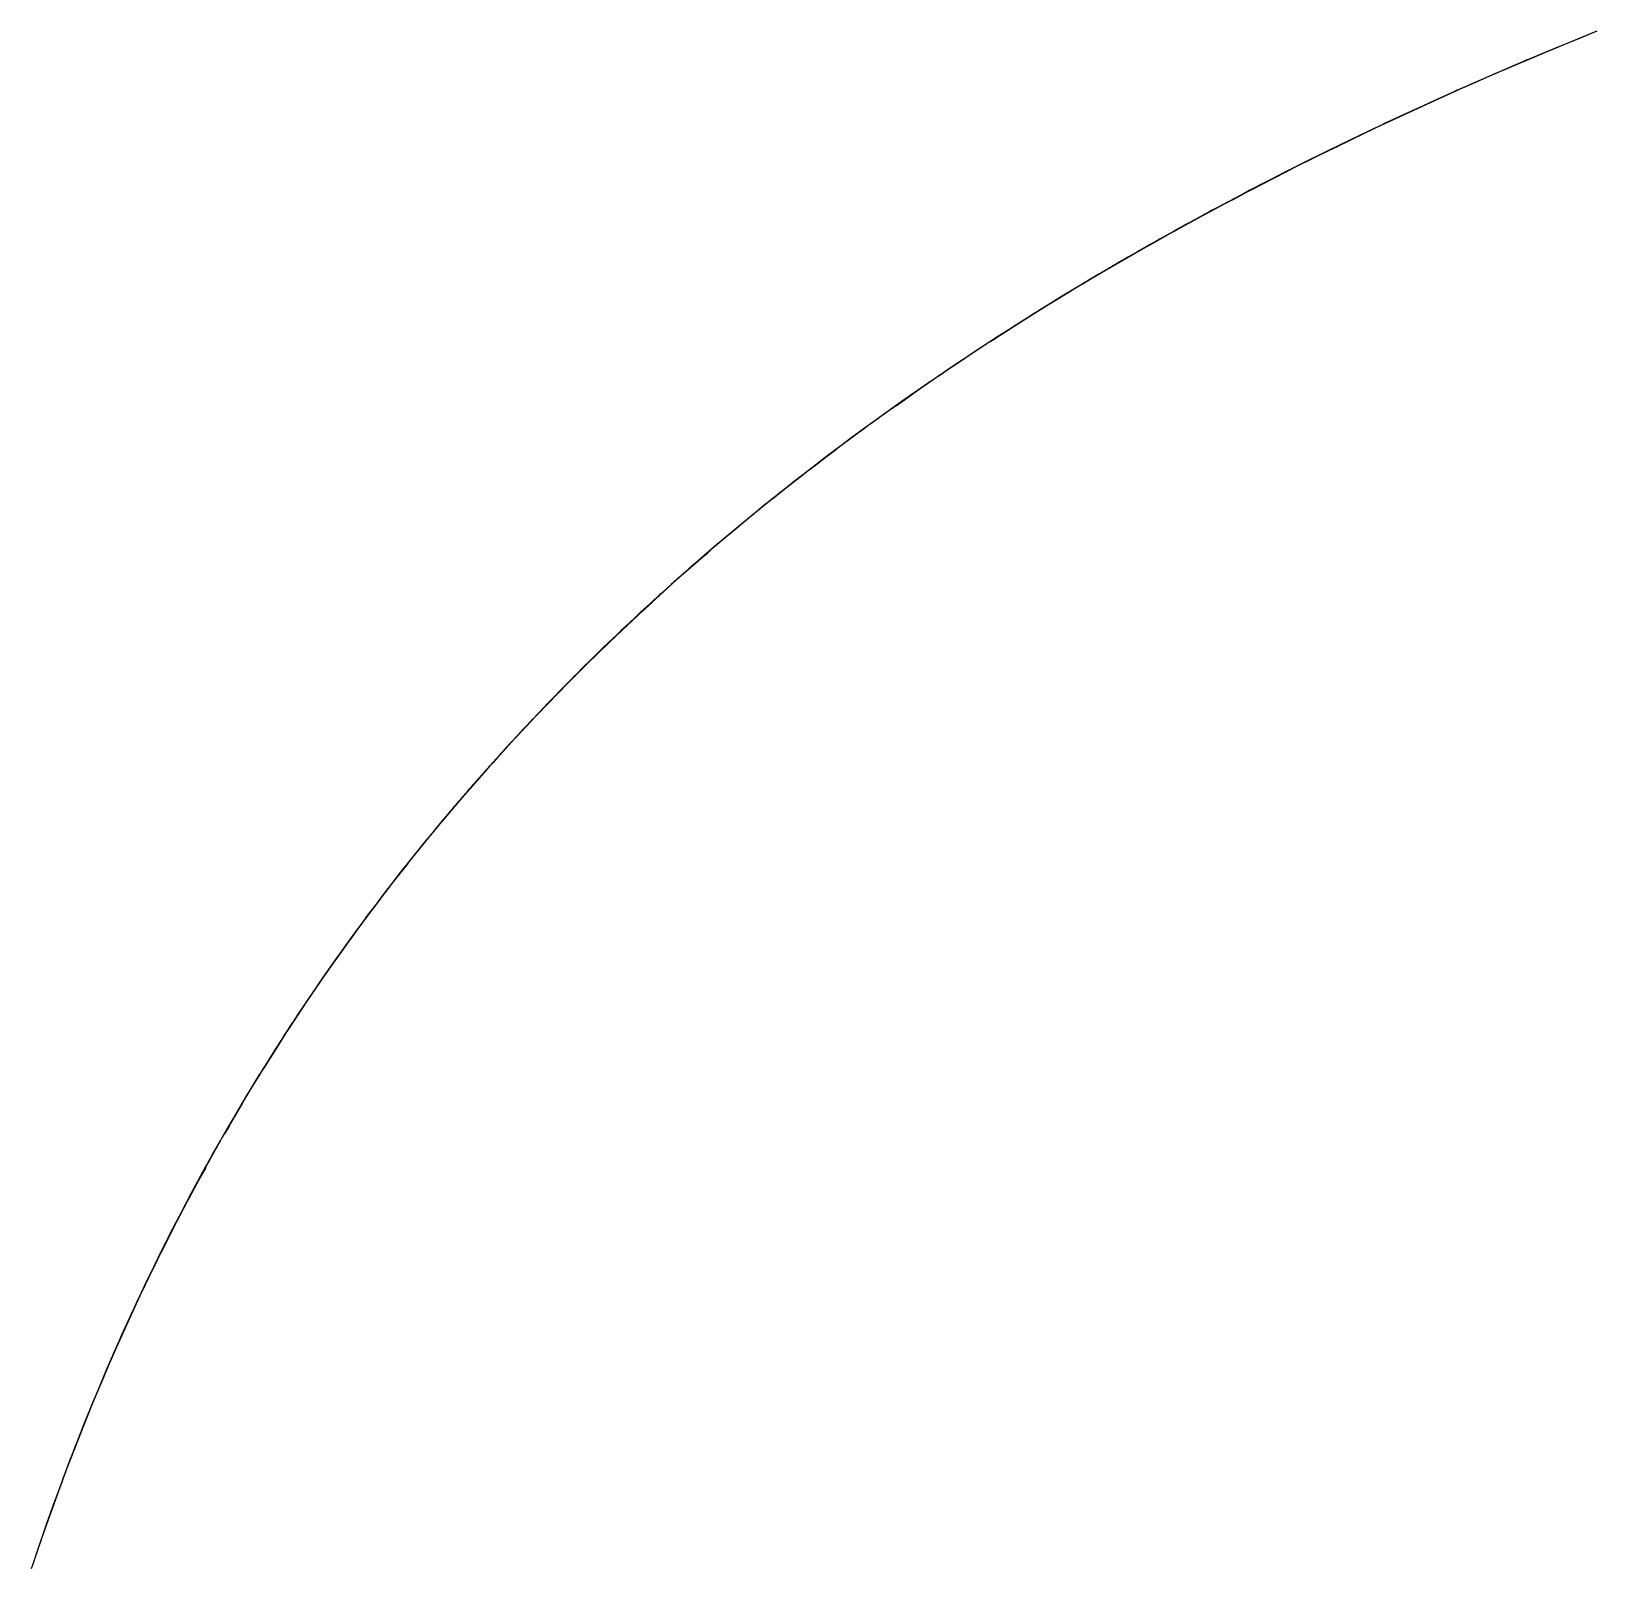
# Model space of a CAD drawing. Extents: x 0 to 11, y 0 to 8.5.
# Drawn here: x 4.1806 to 4.249, y 5.0478 to 5.115 of the extents above; entities that cross this region are included whole.
import ezdxf

# ---------------------------------------------------------------- set-up
doc = ezdxf.new("R2010")
doc.units = 0
doc.header["$LTSCALE"] = 0.5
doc.header["$MEASUREMENT"] = 0
doc.layers.add('VISIBLE', color=7, linetype='CONTINUOUS')

msp = doc.modelspace()

# ---------------------------------------------------------------- linework, layer by layer
at = {"layer": 'VISIBLE'}
for p, q in [((4.24904047, 5.11501377), (4.24668348, 5.11404071)), ((4.2481729, 5.11465667), (4.24691411, 5.11414011)), ((4.24904047, 5.11501377), (4.24904047, 5.11501377)), ((4.24600364, 5.1137604), (4.24425147, 5.11300151)), ((4.24592906, 5.11372984), (4.24500446, 5.11332764)), ((4.24673217, 5.11406135), (4.24531326, 5.11345968)), ((4.24600364, 5.1137604), (4.24592906, 5.11372984)), ((4.24507223, 5.11336062), (4.24389396, 5.11284918)), ((4.24519518, 5.11341267), (4.24425147, 5.11300151)), ((4.24518582, 5.11340619), (4.24507223, 5.11336062)), ((4.24531327, 5.11345969), (4.24519518, 5.11341267)), ((4.24322256, 5.11255254), (4.23957423, 5.11088591)), ((4.2428427, 5.11238727), (4.24029234, 5.11122226)), ((4.24306368, 5.11248546), (4.24260507, 5.11227888)), ((4.24294771, 5.11243349), (4.24291253, 5.11241737)), ((4.24322256, 5.11255254), (4.24292572, 5.11242342)), ((4.24296599, 5.11244146), (4.24294771, 5.11243349)), ((4.24333202, 5.11260232), (4.24306368, 5.11248546)), ((4.24346452, 5.1126625), (4.24325731, 5.11256838)), ((4.24260507, 5.11227888), (4.23982513, 5.11100494)), ((4.24029411, 5.11121703), (4.23960987, 5.11090252)), ((4.23982513, 5.11100494), (4.23965994, 5.11092787)), ((4.2408243, 5.11146526), (4.24029277, 5.11122097)), ((4.24029277, 5.11122097), (4.24029328, 5.11121947)), ((4.23965994, 5.11092787), (4.23847905, 5.11036317)), ((4.23932208, 5.11076619), (4.23921838, 5.11071571)), ((4.23957423, 5.11088591), (4.2392884, 5.1107502)), ((4.23971735, 5.11095466), (4.23929877, 5.11075484)), ((4.23933546, 5.11077271), (4.23932208, 5.11076619)), ((4.23960987, 5.11090252), (4.23953698, 5.11086907)), ((4.23725566, 5.1097684), (4.23625777, 5.10927577)), ((4.23720058, 5.10974058), (4.23630255, 5.10929813)), ((4.23691549, 5.10960254), (4.23662574, 5.10945736)), ((4.23720058, 5.10974058), (4.23691549, 5.10960254)), ((4.23625777, 5.10927577), (4.23521165, 5.10874071)), ((4.23577055, 5.10903134), (4.23541133, 5.10884848)), ((4.23560706, 5.10894221), (4.23541707, 5.10884415)), ((4.23580334, 5.10904334), (4.23549889, 5.108892)), ((4.2364366, 5.10936444), (4.23577055, 5.10903134)), ((4.23637133, 5.10933281), (4.23587919, 5.10908465)), ((4.23603872, 5.10916545), (4.23587919, 5.10908465)), ((4.23646861, 5.10937994), (4.23637133, 5.10933281)), ((4.23654807, 5.10941845), (4.2365059, 5.10939801)), ((4.2365059, 5.10939801), (4.23652749, 5.10940896)), ((4.23662574, 5.10945736), (4.23654807, 5.10941844)), ((4.23541707, 5.10884415), (4.23293459, 5.10756286)), ((4.23434037, 5.10829751), (4.23352076, 5.10786772)), ((4.23522135, 5.10874696), (4.23358241, 5.10789043)), ((4.23523419, 5.10875941), (4.23391031, 5.1080639)), ((4.23500766, 5.10864084), (4.23434037, 5.10829751)), ((4.23482092, 5.1085481), (4.23444909, 5.10835112)), ((4.2347232, 5.10849633), (4.23469667, 5.10848307)), ((4.23515353, 5.10871151), (4.2347232, 5.10849633)), ((4.23479213, 5.10853285), (4.23474622, 5.10850944)), ((4.23476264, 5.10851818), (4.23474622, 5.10850944)), ((4.23515669, 5.1087187), (4.23479213, 5.10853285)), ((4.23543583, 5.10885347), (4.23482092, 5.1085481)), ((4.23504746, 5.10866131), (4.23500766, 5.10864084)), ((4.2354989, 5.10889201), (4.23522135, 5.10874696)), ((4.23546514, 5.10887587), (4.23523419, 5.10875941)), ((4.23549889, 5.108892), (4.23541133, 5.10884848)), ((4.23289374, 5.10754116), (4.22991638, 5.10591271)), ((4.23363572, 5.1079183), (4.23309703, 5.10763153)), ((4.23352076, 5.10786772), (4.2334187, 5.10781273)), ((4.23181016, 5.1069485), (4.23116083, 5.10660411)), ((4.23223262, 5.10718747), (4.23213029, 5.10713219)), ((4.23266951, 5.10741852), (4.23223262, 5.10718747)), ((4.23043383, 5.10619573), (4.22842385, 5.10506261)), ((4.2304969, 5.10623657), (4.22960271, 5.10572719)), ((4.23091776, 5.10646463), (4.22977164, 5.10583121)), ((4.2306657, 5.10633131), (4.22991638, 5.10591271)), ((4.23103668, 5.10653584), (4.23056219, 5.10626812)), ((4.23116083, 5.10660411), (4.23103668, 5.10653584)), ((4.23110611, 5.10657502), (4.23103668, 5.10653584)), ((4.23111006, 5.10657718), (4.23110611, 5.10657502)), ((4.23116083, 5.10660411), (4.23111006, 5.10657718)), ((4.22976002, 5.10582536), (4.2269118, 5.10417524)), ((4.22965582, 5.10576719), (4.22904066, 5.10540917)), ((4.22998413, 5.10594287), (4.22918488, 5.1054931)), ((4.22977164, 5.10583121), (4.22962176, 5.10574738)), ((4.229654, 5.10576614), (4.22962805, 5.10575164)), ((4.22977165, 5.10583121), (4.22965582, 5.10576719)), ((4.22976002, 5.10582536), (4.22966291, 5.10577111)), ((4.2299607, 5.10593695), (4.22977165, 5.10583121)), ((4.22798931, 5.10480848), (4.2273425, 5.10442476)), ((4.22798931, 5.10480848), (4.22758531, 5.10457275)), ((4.22820423, 5.10493597), (4.22798931, 5.10480848)), ((4.22842385, 5.10506261), (4.22811277, 5.10488171)), ((4.22827232, 5.10497449), (4.22820423, 5.10493597)), ((4.22829888, 5.10498952), (4.22827232, 5.10497449)), ((4.22840288, 5.10505041), (4.22829888, 5.10498952)), ((4.22908215, 5.10543264), (4.22904066, 5.10540917)), ((4.22689063, 5.10416104), (4.22635598, 5.10383924)), ((4.22693387, 5.10418802), (4.22655223, 5.10395976)), ((4.22724382, 5.1043735), (4.22659772, 5.10398769)), ((4.22692987, 5.10418563), (4.22667789, 5.10403692)), ((4.22727931, 5.10439186), (4.22689063, 5.10416104)), ((4.22750544, 5.10452615), (4.22724382, 5.1043735)), ((4.22750583, 5.10452638), (4.22727931, 5.10439186)), ((4.22743748, 5.10448787), (4.22742933, 5.10448287)), ((4.22758531, 5.10457275), (4.22750544, 5.10452615)), ((4.22775957, 5.10467219), (4.22750583, 5.10452638)), ((4.22778241, 5.10468937), (4.22754438, 5.10454853)), ((4.22610686, 5.10369085), (4.22475994, 5.1028658)), ((4.22635598, 5.10383924), (4.22597302, 5.10360874)), ((4.2266409, 5.10401347), (4.22610686, 5.10369085)), ((4.22644825, 5.10389568), (4.22635296, 5.10383742)), ((4.22678732, 5.1041015), (4.22642818, 5.10388117)), ((4.22653928, 5.10394933), (4.2265219, 5.1039391)), ((4.22667789, 5.10403692), (4.22655223, 5.10395976)), ((4.22489761, 5.10294671), (4.22380906, 5.10226561)), ((4.22511878, 5.10308561), (4.22393096, 5.10233968)), ((4.22485495, 5.10292577), (4.22455186, 5.10273446)), ((4.22387339, 5.10231164), (4.22298775, 5.10174626)), ((4.22393096, 5.10233968), (4.22342448, 5.10202162)), ((4.22380906, 5.10226561), (4.22357525, 5.10211363)), ((4.22444969, 5.10267174), (4.22393096, 5.10233968)), ((4.22430457, 5.10257945), (4.2241134, 5.10246186)), ((4.22432778, 5.1025937), (4.22430457, 5.10257945)), ((4.22455186, 5.10273446), (4.22444969, 5.10267174)), ((4.22244254, 5.10139193), (4.22221573, 5.10124428)), ((4.22299821, 5.10174349), (4.22244254, 5.10139193)), ((4.2226682, 5.10153884), (4.22244254, 5.10139193)), ((4.22293524, 5.10171177), (4.22259671, 5.10148947)), ((4.2226682, 5.10153884), (4.22338811, 5.10199879)), ((4.22342448, 5.10202162), (4.22293524, 5.10171177)), ((4.22298775, 5.10174626), (4.22293524, 5.10171177)), ((4.22346964, 5.10205023), (4.22299821, 5.10174349)), ((4.22342448, 5.10202162), (4.22309501, 5.10181473)), ((4.22346964, 5.10205023), (4.22342448, 5.10202162)), ((4.22145311, 5.10074084), (4.22039107, 5.10002616)), ((4.22221573, 5.10124428), (4.22116645, 5.10054961)), ((4.22158957, 5.10082973), (4.22145311, 5.10074084)), ((4.22116645, 5.10054961), (4.22016893, 5.09986879)), ((4.22132373, 5.10065374), (4.22132373, 5.10065374)), ((4.22134329, 5.10066668), (4.22134329, 5.10066668)), ((4.21974688, 5.09958424), (4.21822136, 5.09851442)), ((4.21956787, 5.09945747), (4.21840984, 5.09863162)), ((4.21941551, 5.09935514), (4.2187746, 5.098909)), ((4.21941551, 5.09935514), (4.21908985, 5.09913115)), ((4.21937736, 5.0993289), (4.21921479, 5.0992192)), ((4.22022352, 5.0999109), (4.21941551, 5.09935514)), ((4.21989899, 5.0996917), (4.21941551, 5.09935514)), ((4.21959979, 5.09948108), (4.21950895, 5.0994192)), ((4.22016893, 5.09986879), (4.21959979, 5.09948108)), ((4.21986299, 5.09966793), (4.21978733, 5.09961398)), ((4.22022352, 5.0999109), (4.21979797, 5.09962157)), ((4.21989899, 5.0996917), (4.21986299, 5.09966793)), ((4.21874004, 5.0988806), (4.21697329, 5.09761782)), ((4.21872078, 5.09887107), (4.21794694, 5.09831845)), ((4.21840313, 5.09864189), (4.21815824, 5.09846619)), ((4.21877117, 5.09890658), (4.21872078, 5.09887107)), ((4.21921479, 5.0992192), (4.21908985, 5.09913115)), ((4.21936762, 5.09932233), (4.21933971, 5.09930238)), ((4.21794694, 5.09831845), (4.21772904, 5.09815799)), ((4.21801705, 5.09837197), (4.21790121, 5.09828674)), ((4.21806666, 5.09840654), (4.21801705, 5.09837197)), ((4.21811502, 5.09844181), (4.21806666, 5.09840654)), ((4.21697329, 5.09761782), (4.21670993, 5.09742341)), ((4.21703646, 5.09766297), (4.21684381, 5.09752224)), ((4.2158197, 5.09675089), (4.21481439, 5.09599039)), ((4.21578185, 5.09672952), (4.21503797, 5.09616536)), ((4.21578185, 5.09672952), (4.21525073, 5.09633186)), ((4.21598868, 5.09688637), (4.21598867, 5.09688637)), ((4.21503797, 5.09616536), (4.21287817, 5.09447514)), ((4.21540599, 5.0964481), (4.21322466, 5.09474988)), ((4.21506098, 5.09616563), (4.214554, 5.09578827)), ((4.21510282, 5.09621611), (4.21503797, 5.09616536)), ((4.21510282, 5.09621611), (4.21529597, 5.09636573)), ((4.21525073, 5.09633186), (4.21510282, 5.09621611)), ((4.21529511, 5.09636509), (4.21515694, 5.09625846)), ((4.214554, 5.09578827), (4.21282971, 5.09443525)), ((4.21387707, 5.09526849), (4.21328429, 5.09479048)), ((4.21393862, 5.09531226), (4.21365804, 5.09509499)), ((4.21297617, 5.09455381), (4.21262973, 5.0942668)), ((4.21340081, 5.09489057), (4.21300301, 5.09457285)), ((4.21301017, 5.09457731), (4.21340081, 5.09489057)), ((4.21310392, 5.09465136), (4.21301017, 5.09457731)), ((4.21294685, 5.09452953), (4.21158058, 5.09340512)), ((4.21289801, 5.09448906), (4.21270287, 5.09433343)), ((4.21279826, 5.09441018), (4.21277639, 5.09439303)), ((4.21282971, 5.09443525), (4.21280768, 5.09441702)), ((4.21287076, 5.09446921), (4.21282971, 5.09443525)), ((4.21151669, 5.09334314), (4.21036181, 5.09238041)), ((4.21158058, 5.09340512), (4.21079119, 5.09275292)), ((4.21057919, 5.09257331), (4.2103254, 5.09235393)), ((4.21098692, 5.09291655), (4.21053529, 5.09253536)), ((4.21063528, 5.09261972), (4.21057919, 5.09257331)), ((4.21079119, 5.09275292), (4.21063528, 5.09261972)), ((4.21096947, 5.09290219), (4.21075715, 5.09272322)), ((4.2108422, 5.09279582), (4.21081751, 5.09277465)), ((4.21098692, 5.09291655), (4.21096947, 5.09290219)), ((4.21023723, 5.09227772), (4.20857869, 5.09082554)), ((4.21019016, 5.09222703), (4.20920095, 5.09137294)), ((4.21023256, 5.0922768), (4.2094738, 5.09160897)), ((4.20982452, 5.09192417), (4.20963727, 5.09176223)), ((4.21035668, 5.09238114), (4.20989438, 5.09198409)), ((4.21035668, 5.09238114), (4.21003405, 5.09210208)), ((4.21014634, 5.09219005), (4.21019016, 5.09222703)), ((4.2103131, 5.09234371), (4.21023256, 5.0922768)), ((4.2103254, 5.09235393), (4.2103131, 5.09234371)), ((4.21038749, 5.0924076), (4.21035668, 5.09238114)), ((4.20907105, 5.09126317), (4.20803291, 5.09033544)), ((4.20919149, 5.09136926), (4.20881587, 5.0910384)), ((4.20920095, 5.09137294), (4.20893425, 5.09114267)), ((4.20881587, 5.0910384), (4.20717144, 5.08953469)), ((4.20841009, 5.09067251), (4.20731958, 5.08967518)), ((4.20857869, 5.09082554), (4.20770031, 5.09002586)), ((4.20825811, 5.09053369), (4.20770031, 5.09002586)), ((4.20756365, 5.08989631), (4.20639009, 5.08881116)), ((4.20738742, 5.0897437), (4.20722729, 5.08959691)), ((4.20775387, 5.0900578), (4.20729239, 5.0896346)), ((4.20729239, 5.0896346), (4.20756365, 5.08989631)), ((4.2077155, 5.09002525), (4.2074621, 5.08979833)), ((4.20788932, 5.09020402), (4.20778141, 5.09010489)), ((4.20808842, 5.09038505), (4.20788932, 5.09020402)), ((4.20804912, 5.0903503), (4.20791782, 5.09022993)), ((4.20808018, 5.09037755), (4.20804912, 5.0903503)), ((4.20810311, 5.09039768), (4.20812009, 5.09041335)), ((4.20712759, 5.0894931), (4.20566594, 5.0881069)), ((4.20667824, 5.08908369), (4.20639009, 5.08881116)), ((4.20691161, 5.08930097), (4.20649671, 5.088912)), ((4.20717144, 5.08953469), (4.20667824, 5.08908369)), ((4.20697252, 5.08935994), (4.20691161, 5.08930097)), ((4.20717302, 5.08954488), (4.206938, 5.08932652)), ((4.20701262, 5.08939584), (4.20697252, 5.08935994)), ((4.20722729, 5.08959691), (4.20697593, 5.08935591)), ((4.20731958, 5.08967518), (4.20708591, 5.08946148)), ((4.20731958, 5.08967518), (4.20717144, 5.08953469)), ((4.20626946, 5.08869745), (4.20431117, 5.08678126)), ((4.20631231, 5.08873704), (4.20474276, 5.08720518)), ((4.20663288, 5.08904079), (4.20500927, 5.08746771)), ((4.20647223, 5.08888884), (4.20505829, 5.08752258)), ((4.20633048, 5.08875477), (4.20625748, 5.08868573)), ((4.20637659, 5.08879643), (4.20626946, 5.08869745)), ((4.20633048, 5.08875477), (4.20631231, 5.08873704)), ((4.20639009, 5.08881116), (4.20633048, 5.08875477)), ((4.20648397, 5.08889564), (4.20637659, 5.08879643)), ((4.2052257, 5.08769026), (4.20521318, 5.08767806)), ((4.20566594, 5.0881069), (4.20550781, 5.08795694)), ((4.20463186, 5.08709702), (4.2044136, 5.08688528)), ((4.20505829, 5.08752258), (4.20453071, 5.08699608)), ((4.20479881, 5.08726158), (4.20468473, 5.08714679)), ((4.20405291, 5.08651936), (4.20226102, 5.08466325)), ((4.2043703, 5.08684285), (4.20425329, 5.08672263)), ((4.20431181, 5.08678188), (4.20425329, 5.08672263)), ((4.20438387, 5.08685644), (4.2043703, 5.08684285)), ((4.20445603, 5.08692869), (4.20438387, 5.08685644)), ((4.2044136, 5.08688528), (4.20438387, 5.08685644)), ((4.20453071, 5.08699608), (4.20443711, 5.08690267)), ((4.2032882, 5.0857414), (4.20182583, 5.08418847)), ((4.2038138, 5.08627035), (4.20284556, 5.08527135)), ((4.20339519, 5.08584907), (4.20299621, 5.08542753)), ((4.2034015, 5.08585574), (4.20324814, 5.08569886)), ((4.20376849, 5.08622475), (4.2032882, 5.0857414)), ((4.2034015, 5.08585574), (4.20339519, 5.08584907)), ((4.2038138, 5.08627035), (4.20376849, 5.08622475)), ((4.20284556, 5.08527135), (4.20244372, 5.08485674)), ((4.20299621, 5.08542753), (4.2026826, 5.08509995)), ((4.20226346, 5.08466554), (4.20104377, 5.08333595)), ((4.20226006, 5.08465858), (4.20212182, 5.08451418)), ((4.20226102, 5.08466325), (4.20218499, 5.0845802)), ((4.20239257, 5.08480249), (4.20226006, 5.08465858)), ((4.20244372, 5.08485674), (4.20226346, 5.08466554)), ((4.20150076, 5.08383694), (4.20051785, 5.08275453)), ((4.20161342, 5.0839508), (4.20077407, 5.08303643)), ((4.20104377, 5.08333595), (4.20150076, 5.08383694)), ((4.20161133, 5.08396186), (4.20161133, 5.08396186)), ((4.20077407, 5.08303643), (4.20060263, 5.08284965)), ((4.20087647, 5.08315166), (4.20064508, 5.08289802)), ((4.20087647, 5.08315166), (4.20077407, 5.08303643)), ((4.20119132, 5.0834968), (4.20087647, 5.08315166)), ((4.20114055, 5.08344837), (4.20094894, 5.0832311)), ((4.20123131, 5.083548), (4.20114055, 5.08344837)), ((4.20124308, 5.08355318), (4.20123334, 5.0835426)), ((4.20051785, 5.08275453), (4.19976699, 5.08188628)), ((4.20029696, 5.08249886), (4.1997674, 5.08190113)), ((4.20019041, 5.08238541), (4.20004468, 5.08221915)), ((4.20041785, 5.08263915), (4.20005271, 5.08222317)), ((4.20064508, 5.08289802), (4.20029696, 5.08249886)), ((4.19968307, 5.08180386), (4.19822839, 5.08008547)), ((4.19999303, 5.08214765), (4.19939805, 5.08146717)), ((4.1997674, 5.08190113), (4.19968307, 5.08180386)), ((4.19888706, 5.08087242), (4.19790762, 5.07969103)), ((4.19891666, 5.08090745), (4.1980989, 5.07992807)), ((4.19891666, 5.08090745), (4.19888706, 5.08087242)), ((4.19920553, 5.08124933), (4.19906403, 5.08108187)), ((4.19912353, 5.08115169), (4.19906403, 5.08108187)), ((4.19912353, 5.08115169), (4.19909361, 5.08111688)), ((4.1977379, 5.07948606), (4.19698001, 5.07854138)), ((4.19790762, 5.07969103), (4.19698095, 5.07854264)), ((4.1980989, 5.07992808), (4.19791163, 5.079696)), ((4.19791163, 5.079696), (4.19791163, 5.079696)), ((4.19822839, 5.08008547), (4.19815605, 5.07999652)), ((4.19726001, 5.07888847), (4.19631324, 5.07768701)), ((4.19734535, 5.07899676), (4.19726001, 5.07888847)), ((4.19666172, 5.07811742), (4.19642009, 5.07782452)), ((4.19665976, 5.07811864), (4.1965449, 5.0779758)), ((4.19707592, 5.07864044), (4.19665973, 5.078115)), ((4.19698095, 5.07854264), (4.19666172, 5.07811742)), ((4.19620741, 5.07755588), (4.19553494, 5.07665062)), ((4.19632627, 5.07770395), (4.19606806, 5.07736829)), ((4.1961703, 5.07750569), (4.19616732, 5.07750191)), ((4.19633078, 5.07771498), (4.19620741, 5.07755588)), ((4.19632627, 5.07770395), (4.19620902, 5.07755816)), ((4.19634207, 5.0777236), (4.19632627, 5.07770395)), ((4.19606128, 5.07735946), (4.19568716, 5.07687246)), ((4.19591425, 5.07717384), (4.19568716, 5.07687246)), ((4.19598922, 5.07726849), (4.19590644, 5.07715791)), ((4.19598922, 5.07726849), (4.19591425, 5.07717384)), ((4.19606498, 5.07736415), (4.19606128, 5.07735946)), ((4.19522844, 5.07626367), (4.19503733, 5.07599687)), ((4.1954382, 5.07654206), (4.19513931, 5.07613925)), ((4.1954382, 5.07654206), (4.19522844, 5.07626367)), ((4.19503733, 5.07599687), (4.19453658, 5.07532077)), ((4.19473164, 5.07556945), (4.1945401, 5.07530261)), ((4.19453658, 5.07532077), (4.19332395, 5.0736091)), ((4.19393326, 5.07447298), (4.19333633, 5.07362645)), ((4.19407195, 5.07466493), (4.19393326, 5.07447298)), ((4.19403932, 5.07462338), (4.19393326, 5.07447298)), ((4.19346203, 5.07380247), (4.1928345, 5.07288655)), ((4.19327298, 5.07353664), (4.19292221, 5.07301183)), ((4.1932806, 5.07354796), (4.19295042, 5.07305749)), ((4.19354514, 5.07392378), (4.1932806, 5.07354796)), ((4.19328478, 5.0735539), (4.1932806, 5.07354796)), ((4.19333633, 5.07362645), (4.19329627, 5.07357033)), ((4.19354514, 5.07392378), (4.19346203, 5.07380247)), ((4.19296982, 5.07308588), (4.19221649, 5.07197156)), ((4.19295806, 5.07306689), (4.19234924, 5.07216447)), ((4.19295042, 5.07305749), (4.19234924, 5.07216447)), ((4.19301238, 5.07314618), (4.19238572, 5.07221252)), ((4.19293876, 5.07304315), (4.19275851, 5.07277242)), ((4.19295042, 5.07305749), (4.19293876, 5.07304315)), ((4.1929516, 5.07305894), (4.19295042, 5.07305749)), ((4.19295206, 5.07305951), (4.19296982, 5.07308588)), ((4.19222169, 5.07197639), (4.19177837, 5.07130395)), ((4.19243102, 5.07227695), (4.1918578, 5.07141962)), ((4.19221649, 5.07197156), (4.19205887, 5.07173353)), ((4.19254349, 5.07244515), (4.19243102, 5.07227695)), ((4.19177837, 5.07130395), (4.19147732, 5.07082473)), ((4.19187904, 5.07145763), (4.19158694, 5.07099923)), ((4.19178969, 5.07131742), (4.19166198, 5.07112633)), ((4.19185901, 5.07142144), (4.19167382, 5.07114445)), ((4.19180518, 5.07134059), (4.19173794, 5.07123959)), ((4.19194758, 5.07155975), (4.19185426, 5.07141402)), ((4.19194758, 5.07155975), (4.19187904, 5.07145763)), ((4.19205887, 5.07173353), (4.19194758, 5.07155975)), ((4.19147732, 5.07082473), (4.19095238, 5.07000363)), ((4.19132547, 5.07058807), (4.19123959, 5.07045287)), ((4.19165135, 5.07110987), (4.19131663, 5.07057416)), ((4.19160963, 5.07104269), (4.19132547, 5.07058807)), ((4.19167382, 5.07114445), (4.19157916, 5.07099551)), ((4.1916423, 5.07109452), (4.19160963, 5.07104269)), ((4.19173794, 5.07123959), (4.19164807, 5.07110462)), ((4.19167672, 5.07114926), (4.19167545, 5.07114735)), ((4.19095238, 5.07000363), (4.19079258, 5.06974915)), ((4.19055451, 5.06937001), (4.18993861, 5.06834866)), ((4.19064546, 5.06951753), (4.19018367, 5.06876352)), ((4.19057904, 5.06940908), (4.19055451, 5.06937001)), ((4.19004701, 5.0685381), (4.1899222, 5.06832895)), ((4.19039202, 5.06910372), (4.19004701, 5.0685381)), ((4.19018367, 5.06876352), (4.19005734, 5.06855442)), ((4.1900714, 5.06857819), (4.19005734, 5.06855442)), ((4.19018292, 5.06875659), (4.1900714, 5.06857819)), ((4.19011445, 5.06865065), (4.19011264, 5.06864759)), ((4.19029232, 5.06893522), (4.19011445, 5.06865065)), ((4.19028487, 5.06892287), (4.19013581, 5.0686843)), ((4.19044897, 5.06918351), (4.19018292, 5.06875659)), ((4.19001465, 5.06848267), (4.18909702, 5.06691893)), ((4.18993861, 5.06834866), (4.18974362, 5.06802301)), ((4.19003932, 5.0685252), (4.18981709, 5.06814205)), ((4.1899222, 5.06832895), (4.18987363, 5.06824746)), ((4.1900031, 5.06846276), (4.18998665, 5.06843495)), ((4.1888746, 5.06653081), (4.18850038, 5.06587409)), ((4.18885194, 5.06649104), (4.18882064, 5.06643343)), ((4.18909702, 5.06691893), (4.18909702, 5.06691893)), ((4.18877898, 5.06634761), (4.18843324, 5.06575215)), ((4.18850038, 5.06587409), (4.18843324, 5.06575215)), ((4.18872112, 5.06624924), (4.18868754, 5.06619012)), ((4.18820967, 5.06534778), (4.18783874, 5.06467172)), ((4.18822556, 5.06534191), (4.18791496, 5.06478715)), ((4.18808643, 5.06512407), (4.18796448, 5.06489753)), ((4.18824648, 5.06541284), (4.18799557, 5.0649568)), ((4.18819778, 5.06531394), (4.18804086, 5.06502166)), ((4.18842553, 5.06570217), (4.18808643, 5.06512407)), ((4.18824648, 5.06541284), (4.18815489, 5.06525096)), ((4.18804086, 5.06502166), (4.18696069, 5.06300964)), ((4.18773614, 5.06447372), (4.18725678, 5.06354855)), ((4.18774524, 5.0644906), (4.1874046, 5.06385842)), ((4.18776965, 5.06453839), (4.1876084, 5.06423958)), ((4.18774524, 5.0644906), (4.18770022, 5.06440973)), ((4.18783874, 5.06467172), (4.18773614, 5.06447372)), ((4.18804086, 5.06502166), (4.18774524, 5.0644906)), ((4.1880048, 5.06497439), (4.18796448, 5.06489753)), ((4.1875469, 5.06410157), (4.18696584, 5.06299398)), ((4.18756241, 5.06415129), (4.18710416, 5.06326794)), ((4.1873529, 5.06376062), (4.18710416, 5.06326794)), ((4.1875687, 5.06416867), (4.1874046, 5.06385842)), ((4.1876084, 5.06423958), (4.18756332, 5.06415906)), ((4.18710416, 5.06326794), (4.18661261, 5.06232042)), ((4.18710416, 5.06326794), (4.18696584, 5.06299398)), ((4.18673304, 5.06255258), (4.18551785, 5.06010047)), ((4.18671219, 5.06251049), (4.18662466, 5.06234365)), ((4.18692562, 5.06294116), (4.18673304, 5.06255258)), ((4.18630604, 5.06171361), (4.18582934, 5.06072902)), ((4.18644032, 5.06198773), (4.18599934, 5.06109822)), ((4.18634625, 5.06177207), (4.18605052, 5.06119726)), ((4.18648199, 5.06207104), (4.18644032, 5.06198773)), ((4.18605052, 5.06119726), (4.18594012, 5.06097357)), ((4.18597697, 5.06105268), (4.18596064, 5.06101848)), ((4.18599934, 5.06109822), (4.18596844, 5.06103482)), ((4.18628196, 5.06166625), (4.18605052, 5.06119726)), ((4.18594012, 5.06097357), (4.18530954, 5.05964432)), ((4.18551037, 5.06008474), (4.18416821, 5.05714143)), ((4.18557505, 5.06021591), (4.18521709, 5.05946081)), ((4.18539661, 5.05983527), (4.18524185, 5.05951561)), ((4.18524185, 5.05951561), (4.18432375, 5.05748388)), ((4.18502726, 5.05905248), (4.18488207, 5.05873745)), ((4.18509717, 5.05919544), (4.18490759, 5.05879282)), ((4.18516083, 5.05934105), (4.18494974, 5.05888011)), ((4.18498384, 5.05895826), (4.18496301, 5.05891051)), ((4.18519694, 5.05941832), (4.18516083, 5.05934105)), ((4.18522552, 5.05947948), (4.18519694, 5.05941832)), ((4.18521709, 5.05946081), (4.18519694, 5.05941832)), ((4.18525784, 5.05954864), (4.18522552, 5.05947948)), ((4.18488207, 5.05873745), (4.18446034, 5.05779916)), ((4.18488207, 5.05873745), (4.18485402, 5.05867658)), ((4.18496301, 5.05891051), (4.18494974, 5.05888011)), ((4.18446798, 5.05781681), (4.18402344, 5.0567907)), ((4.18437791, 5.05761548), (4.18422707, 5.05727641)), ((4.18438982, 5.0576423), (4.18426938, 5.05736446)), ((4.18437663, 5.05760595), (4.18430703, 5.05745131)), ((4.18439842, 5.05766215), (4.18438982, 5.0576423)), ((4.18450781, 5.05790535), (4.18439842, 5.05766215)), ((4.18452858, 5.05795663), (4.18452579, 5.05794977)), ((4.18413668, 5.0570672), (4.1836135, 5.05583564)), ((4.18410575, 5.05698699), (4.18407417, 5.05691413)), ((4.18426938, 5.05736446), (4.18410575, 5.05698699)), ((4.18423056, 5.05727977), (4.18410575, 5.05698699)), ((4.18415496, 5.05711093), (4.18413472, 5.0570625)), ((4.18422707, 5.05727641), (4.1841418, 5.05707945)), ((4.18418683, 5.05718428), (4.18415496, 5.05711093)), ((4.18424381, 5.05731087), (4.1841896, 5.05719042)), ((4.18423056, 5.05727977), (4.1841896, 5.05719042)), ((4.18426938, 5.05736446), (4.18423056, 5.05727977)), ((4.18424381, 5.05731087), (4.18423056, 5.05727977)), ((4.18393031, 5.0565839), (4.1836135, 5.05583564)), ((4.18330566, 5.05510689), (4.18291448, 5.05412279)), ((4.18330566, 5.05510689), (4.18314923, 5.05472277)), ((4.18324045, 5.05494283), (4.18315941, 5.0547488)), ((4.18338036, 5.05528877), (4.18338036, 5.05528877)), ((4.18317554, 5.05479002), (4.1820406, 5.05188933)), ((4.18295866, 5.05425603), (4.18262893, 5.05340971)), ((4.18305462, 5.05448777), (4.18278746, 5.05380713)), ((4.18305462, 5.05448777), (4.18287512, 5.05404161)), ((4.18309526, 5.05458484), (4.18295866, 5.05425603)), ((4.18316207, 5.05474567), (4.18309526, 5.05458484)), ((4.1826788, 5.05354116), (4.18262893, 5.05340971)), ((4.18278746, 5.05380713), (4.1826788, 5.05354115)), ((4.18243207, 5.05290666), (4.18219917, 5.05230834)), ((4.18214033, 5.05215221), (4.18208658, 5.05200683)), ((4.18219917, 5.05230834), (4.18214033, 5.05215221)), ((4.18200743, 5.05179685), (4.18104612, 5.04911599)), ((4.18199491, 5.05175894), (4.18153894, 5.05051538)), ((4.18195813, 5.05163043), (4.18156666, 5.05058913)), ((4.18205408, 5.05192033), (4.18195979, 5.05166399)), ((4.18197561, 5.05171002), (4.18196966, 5.05169808)), ((4.18208658, 5.05200683), (4.18199491, 5.05175894)), ((4.1820919, 5.05202044), (4.18200743, 5.05179685)), ((4.18207422, 5.05197526), (4.18205408, 5.05192033)), ((4.18168289, 5.05091483), (4.1815506, 5.05054412)), ((4.18176155, 5.05112251), (4.18168289, 5.05091483)), ((4.1815506, 5.05054412), (4.18125184, 5.04970693)), ((4.18156666, 5.05058913), (4.18153894, 5.05051538)), ((4.18157295, 5.05060815), (4.1815506, 5.05054412)), ((4.1812992, 5.04984491), (4.18105002, 5.04911899)), ((4.18125184, 5.04970693), (4.18121323, 5.04959874)), ((4.18123999, 5.04967771), (4.18121323, 5.04959874)), ((4.1812992, 5.04984491), (4.18123999, 5.04967771)), ((4.18135721, 5.05000871), (4.1812992, 5.04984491)), ((4.18092129, 5.04874258), (4.18075807, 5.0482642)), ((4.18094255, 5.0488146), (4.180917, 5.04873957)), ((4.18104612, 5.04911599), (4.18092129, 5.04874258)), ((4.18105002, 5.04911899), (4.18094255, 5.0488146)), ((4.18106241, 5.04915409), (4.18105002, 5.04911899)), ((4.1811087, 5.04929051), (4.18109217, 5.04924178))]:
    msp.add_line(p, q, dxfattribs=at)
at = {"layer": 'VISIBLE', "flags": 128}
for points in [[(4.24904047, 5.11501377), (4.24838422, 5.11474974), (4.24716518, 5.11424779), (4.24723832, 5.11427523), (4.24691411, 5.11414011)], [(4.24592906, 5.11372984), (4.24592039, 5.11372628), (4.24562242, 5.11359734), (4.24517596, 5.11340678), (4.24367928, 5.11275721), (4.24310419, 5.11250371), (4.24306368, 5.11248546)], [(4.24691411, 5.11414011), (4.24675949, 5.11407665), (4.2459409, 5.11373498), (4.24592906, 5.11372984)], [(4.24691411, 5.11414011), (4.24601831, 5.11376676), (4.24600364, 5.1137604)], [(4.24668348, 5.11404071), (4.24612682, 5.11381089), (4.24600364, 5.1137604)], [(4.24531326, 5.11345968), (4.24520999, 5.11341589), (4.24518582, 5.11340619)], [(4.24291253, 5.11241737), (4.24065813, 5.11138458), (4.24059068, 5.11135341)], [(4.2428427, 5.11238727), (4.24281114, 5.11237336), (4.24279862, 5.11236786), (4.24279524, 5.11236626), (4.24279613, 5.11236643), (4.24260507, 5.11227888)], [(4.24294771, 5.11243349), (4.24286476, 5.11239735), (4.2428427, 5.11238727)], [(4.24292572, 5.11242342), (4.24284786, 5.11238955), (4.2428427, 5.11238727)], [(4.24306368, 5.11248546), (4.24301247, 5.11246316), (4.24294771, 5.11243349)], [(4.24325731, 5.11256838), (4.24324344, 5.11256207), (4.24322256, 5.11255254)], [(4.24425147, 5.11300151), (4.24374444, 5.11278191), (4.24333202, 5.11260232)], [(4.24260507, 5.11227888), (4.24207829, 5.11204159), (4.2408243, 5.11146526)], [(4.23982513, 5.11100494), (4.23976403, 5.11097694), (4.23971735, 5.11095466)], [(4.24029277, 5.11122097), (4.23998456, 5.11107932), (4.23982513, 5.11100494)], [(4.24029234, 5.11122226), (4.24029234, 5.11122226), (4.24029277, 5.11122097)], [(4.24059068, 5.11135341), (4.24056764, 5.11134276), (4.24029411, 5.11121703)], [(4.23929877, 5.11075484), (4.23905665, 5.11063927), (4.23720058, 5.10974058)], [(4.2392884, 5.1107502), (4.23866902, 5.11045614), (4.23731583, 5.10979736), (4.23720058, 5.10974058)], [(4.23921838, 5.11071571), (4.2379513, 5.11009828), (4.23785352, 5.11004945)], [(4.23953698, 5.11086907), (4.23947459, 5.11084044), (4.23933546, 5.11077271)], [(4.23785352, 5.11004945), (4.23763145, 5.10993853), (4.23756109, 5.10990384), (4.23653035, 5.10940474), (4.23580334, 5.10904334)], [(4.23587919, 5.10908465), (4.23550087, 5.10889303), (4.2354989, 5.10889201)], [(4.23625777, 5.10927577), (4.23620875, 5.10925157), (4.23603872, 5.10916545)], [(4.23630255, 5.10929813), (4.23627358, 5.10928386), (4.23625777, 5.10927577)], [(4.23654807, 5.10941844), (4.23638475, 5.10933661), (4.2365059, 5.10939801)], [(4.23652749, 5.10940896), (4.23666736, 5.10947984), (4.2364366, 5.10936444)], [(4.23474622, 5.10850944), (4.23467986, 5.10847561), (4.23436077, 5.10831026), (4.23382859, 5.10803413), (4.23326605, 5.10773844), (4.23293459, 5.10756286)], [(4.23434037, 5.10829751), (4.23385378, 5.10804715), (4.23352076, 5.10786772)], [(4.23469667, 5.10848307), (4.234644, 5.10845673), (4.23434037, 5.10829751)], [(4.23537433, 5.10882964), (4.23510292, 5.10868985), (4.23504746, 5.10866131)], [(4.23521165, 5.10874071), (4.23519987, 5.10873469), (4.23515353, 5.10871151)], [(4.23537433, 5.10882964), (4.23536339, 5.10882407), (4.23515669, 5.1087187)], [(4.23541133, 5.10884848), (4.23539895, 5.10884232), (4.23537433, 5.10882964)], [(4.2334187, 5.10781273), (4.23277879, 5.10746794), (4.23254076, 5.10733599), (4.23181016, 5.1069485)], [(4.23289374, 5.10754116), (4.23239037, 5.10727261), (4.23227323, 5.10720941), (4.23223262, 5.10718747)], [(4.23293459, 5.10756286), (4.23291391, 5.10755219), (4.23289374, 5.10754116)], [(4.23352076, 5.10786772), (4.23330177, 5.10775289), (4.23326183, 5.10773176)], [(4.23213029, 5.10713219), (4.2316832, 5.10689069), (4.23143519, 5.10675551), (4.23126256, 5.10666099), (4.23118173, 5.10661657), (4.23111006, 5.10657718)], [(4.23213029, 5.10713219), (4.2312254, 5.10663962), (4.23116083, 5.10660411)], [(4.23223262, 5.10718747), (4.23220508, 5.1071729), (4.23213029, 5.10713219)], [(4.23103668, 5.10653584), (4.23072374, 5.10636375), (4.2299607, 5.10593695)], [(4.23056219, 5.10626812), (4.23050996, 5.10623865), (4.23043383, 5.10619573)], [(4.23110611, 5.10657502), (4.23084814, 5.10643326), (4.23049476, 5.10623743)], [(4.23111006, 5.10657718), (4.23110834, 5.10657627), (4.23110611, 5.10657502)], [(4.22962176, 5.10574738), (4.22951751, 5.10568906), (4.22909345, 5.10544708), (4.22891636, 5.10534635), (4.22871719, 5.10523266), (4.22852955, 5.10512416), (4.2282106, 5.10493975), (4.22820423, 5.10493597)], [(4.22918488, 5.1054931), (4.22854311, 5.10513196), (4.22842385, 5.10506261)], [(4.22991638, 5.10591271), (4.22981645, 5.10585806), (4.22976002, 5.10582536)], [(4.22904066, 5.10540917), (4.22892802, 5.10534361), (4.22775957, 5.10467219)], [(4.22820423, 5.10493597), (4.22819905, 5.10493304), (4.22786028, 5.10473545), (4.22778241, 5.10468937)], [(4.22811277, 5.10488171), (4.22789686, 5.10475616), (4.22778241, 5.10468937)], [(4.22829888, 5.10498952), (4.22809499, 5.10487014), (4.22798931, 5.10480848)], [(4.22842385, 5.10506261), (4.22841997, 5.10506042), (4.22840288, 5.10505041)], [(4.2273425, 5.10442476), (4.22677125, 5.10408588), (4.22653928, 5.10394933)], [(4.2269118, 5.10417524), (4.22683463, 5.10413053), (4.22678732, 5.1041015)], [(4.22730899, 5.10441152), (4.22696051, 5.10420396), (4.22693387, 5.10418802)], [(4.22750583, 5.10452638), (4.22739212, 5.10446104), (4.22730899, 5.10441152)], [(4.22778241, 5.10468937), (4.22766088, 5.10461846), (4.22750583, 5.10452638)], [(4.22635296, 5.10383742), (4.22524307, 5.10315879), (4.22489761, 5.10294671)], [(4.22610686, 5.10369085), (4.22579078, 5.10350119), (4.22529908, 5.10319883), (4.22511878, 5.10308561)], [(4.22655223, 5.10395976), (4.22628186, 5.10379804), (4.22610686, 5.10369085)], [(4.2265219, 5.1039391), (4.22645397, 5.10389911), (4.22644825, 5.10389568)], [(4.22659772, 5.10398769), (4.22656692, 5.1039693), (4.22660525, 5.10399231)], [(4.22660525, 5.10399231), (4.22666337, 5.10402721), (4.2266409, 5.10401347)], [(4.22475994, 5.1028658), (4.22459544, 5.10276504), (4.22444969, 5.10267174)], [(4.22393096, 5.10233968), (4.22311638, 5.10181825), (4.22299821, 5.10174349)], [(4.22338811, 5.10199879), (4.22352478, 5.10208611), (4.22346964, 5.10205023)], [(4.2241134, 5.10246186), (4.22348315, 5.10205879), (4.22346964, 5.10205023)], [(4.2241134, 5.10246186), (4.22399927, 5.10239166), (4.22369244, 5.10219739), (4.22357046, 5.10211991)], [(4.22444969, 5.10267174), (4.22424708, 5.10254736), (4.2241134, 5.10246186)], [(4.22259671, 5.10148947), (4.2218996, 5.1010317), (4.22158957, 5.10082973)], [(4.22244254, 5.10139193), (4.22235731, 5.10133801), (4.22221573, 5.10124428)], [(4.22298775, 5.10174626), (4.22296787, 5.10173356), (4.22253766, 5.10145543), (4.2226682, 5.10153884)], [(4.22293524, 5.10171177), (4.22288389, 5.10167925), (4.2226682, 5.10153884)], [(4.22309501, 5.10181473), (4.22302667, 5.10177181), (4.22298775, 5.10174626)], [(4.22145311, 5.10074084), (4.2213109, 5.1006482), (4.22116645, 5.10054961)], [(4.22221573, 5.10124428), (4.22201562, 5.10111401), (4.2215817, 5.10082673), (4.22145311, 5.10074084)], [(4.22039107, 5.10002616), (4.22008945, 5.09982226), (4.22004999, 5.09979604), (4.21996359, 5.09973667), (4.21989899, 5.0996917)], [(4.22039107, 5.10002616), (4.22034463, 5.0999942), (4.22022352, 5.0999109)], [(4.2210494, 5.10047118), (4.22065311, 5.10020649), (4.22039107, 5.10002616)], [(4.22116645, 5.10054961), (4.22111628, 5.1005164), (4.2210494, 5.10047118)], [(4.22134329, 5.10066668), (4.22133297, 5.10065997), (4.22132373, 5.10065374)], [(4.21979797, 5.09962157), (4.21978467, 5.09961252), (4.21951403, 5.099427), (4.21936762, 5.09932233)], [(4.21872078, 5.09887107), (4.2182631, 5.09854855), (4.21811502, 5.09844181)], [(4.21877117, 5.09890658), (4.21875154, 5.09889186), (4.21840313, 5.09864189)], [(4.21908985, 5.09913115), (4.21902733, 5.09908816), (4.21878744, 5.09891868), (4.21872078, 5.09887107)], [(4.2187746, 5.098909), (4.21877171, 5.09890699), (4.21877117, 5.09890658)], [(4.21794694, 5.09831845), (4.21735831, 5.09789808), (4.21703646, 5.09766297)], [(4.21806666, 5.09840654), (4.21805697, 5.09839947), (4.21794694, 5.09831845)], [(4.21822136, 5.09851442), (4.21820157, 5.09850054), (4.21806666, 5.09840654)], [(4.21708196, 5.0976955), (4.21610634, 5.09697247), (4.21578185, 5.09672952)], [(4.21670993, 5.09742341), (4.21628938, 5.09711297), (4.2160341, 5.09692081), (4.21598867, 5.09688637)], [(4.21670993, 5.09742341), (4.21643676, 5.09722097), (4.21598868, 5.09688637)], [(4.21684381, 5.09752224), (4.21680714, 5.09749545), (4.21670993, 5.09742341)], [(4.21709186, 5.09770257), (4.21708714, 5.09769934), (4.21708196, 5.0976955)], [(4.21598867, 5.09688637), (4.21554168, 5.09655258), (4.21540599, 5.0964481)], [(4.21598867, 5.09688637), (4.21592354, 5.09683698), (4.21578185, 5.09672952)], [(4.21481439, 5.09599039), (4.21481163, 5.0959883), (4.21393862, 5.09531226)], [(4.21515694, 5.09625846), (4.21431505, 5.09560878), (4.21428021, 5.09558133)], [(4.21503797, 5.09616536), (4.21500631, 5.09614135), (4.21510282, 5.09621611)], [(4.21529597, 5.09636573), (4.21530266, 5.09637092), (4.21529511, 5.09636509)], [(4.21428021, 5.09558133), (4.21403222, 5.09539039), (4.21400305, 5.09536786), (4.21396939, 5.09534193), (4.21391531, 5.09529867), (4.21387707, 5.09526849), (4.21387707, 5.09526849)], [(4.21300301, 5.09457285), (4.2129662, 5.09454345), (4.21289801, 5.09448906)], [(4.21309175, 5.09464471), (4.21299242, 5.09456703), (4.21294685, 5.09452953)], [(4.21322466, 5.09474988), (4.21313257, 5.09467734), (4.21309175, 5.09464471)], [(4.21262973, 5.0942668), (4.21199143, 5.09373798), (4.2103254, 5.09235393)], [(4.21270287, 5.09433343), (4.21266104, 5.09430007), (4.21208925, 5.09383086), (4.21115423, 5.09305776), (4.21098692, 5.09291655)], [(4.21270287, 5.09433343), (4.21188512, 5.09365673), (4.21158058, 5.09340512)], [(4.21282971, 5.09443525), (4.212718, 5.09434595), (4.21270287, 5.09433343)], [(4.21053529, 5.09253536), (4.21051568, 5.09251882), (4.21035668, 5.09238114)], [(4.21063528, 5.09261972), (4.21047824, 5.09248554), (4.21038749, 5.0924076)], [(4.209743, 5.09184978), (4.20948075, 5.09162272), (4.20919149, 5.09136926)], [(4.21003405, 5.09210208), (4.20978947, 5.09189066), (4.209743, 5.09184978)], [(4.21036181, 5.09238041), (4.20990545, 5.09198674), (4.21014634, 5.09219005)], [(4.20893425, 5.09114267), (4.20885634, 5.0910754), (4.20881587, 5.0910384)], [(4.20919149, 5.09136926), (4.20910311, 5.09129182), (4.20907105, 5.09126317)], [(4.20963727, 5.09176223), (4.20963464, 5.09175995), (4.20935593, 5.09151411), (4.20919149, 5.09136926)], [(4.20812009, 5.09041335), (4.20815564, 5.09044616), (4.20808842, 5.09038505)], [(4.20881587, 5.0910384), (4.20871893, 5.09095301), (4.2085582, 5.09080796), (4.20841009, 5.09067251)], [(4.20738742, 5.0897437), (4.20727439, 5.08963906), (4.20717302, 5.08954488)], [(4.20778141, 5.09010489), (4.2075022, 5.08984837), (4.20731958, 5.08967518)], [(4.20788932, 5.09020402), (4.20762714, 5.08996564), (4.20738742, 5.0897437)], [(4.20803291, 5.09033544), (4.20801301, 5.09031766), (4.20788932, 5.09020402)], [(4.20667824, 5.08908369), (4.20665903, 5.08906613), (4.20663288, 5.08904079)], [(4.206938, 5.08932652), (4.20677759, 5.08917748), (4.20670866, 5.08911247), (4.20667824, 5.08908369)], [(4.20708591, 5.08946148), (4.20695951, 5.08934588), (4.20691161, 5.08930097)], [(4.20625748, 5.08868573), (4.20620191, 5.08863317), (4.20582731, 5.08827384), (4.20556731, 5.08802298), (4.2052257, 5.08769026)], [(4.20639009, 5.08881116), (4.20635504, 5.08877875), (4.20633048, 5.08875477)], [(4.20649671, 5.088912), (4.2064793, 5.08889567), (4.20647223, 5.08888884)], [(4.2052257, 5.08769026), (4.20521973, 5.08768454), (4.20521318, 5.08767806)], [(4.20550781, 5.08795694), (4.20526418, 5.08772588), (4.20566318, 5.08810907), (4.2052257, 5.08769026)], [(4.20468473, 5.08714679), (4.20442141, 5.08688183), (4.2038138, 5.08627035)], [(4.20521318, 5.08767806), (4.20520021, 5.08766543), (4.2050819, 5.08754887), (4.20467754, 5.08714976), (4.20447803, 5.08695072), (4.20445603, 5.08692869)], [(4.20521318, 5.08767806), (4.20450878, 5.08698128), (4.20445603, 5.08692869)], [(4.20474276, 5.08720518), (4.20464501, 5.08710978), (4.20463186, 5.08709702)], [(4.2043703, 5.08684285), (4.204322, 5.0867945), (4.20404223, 5.08651271), (4.2040403, 5.08651075), (4.20380772, 5.08627438), (4.20373066, 5.08619607), (4.20354772, 5.08600866), (4.20336425, 5.08581938), (4.20343528, 5.08589143), (4.2034015, 5.08585574)], [(4.20425329, 5.08672263), (4.20382864, 5.08629268), (4.2034015, 5.08585574)], [(4.20425329, 5.08672263), (4.20398191, 5.08644379), (4.2038138, 5.08627035)], [(4.2044136, 5.08688528), (4.20434677, 5.08681728), (4.20431181, 5.08678188)], [(4.20438387, 5.08685644), (4.20437765, 5.08685041), (4.2043703, 5.08684285)], [(4.20445069, 5.08692334), (4.20443568, 5.08690775), (4.2044136, 5.08688528)], [(4.20445603, 5.08692869), (4.20445121, 5.08692389), (4.20445069, 5.08692334)], [(4.20324814, 5.08569886), (4.20318531, 5.08563458), (4.20282009, 5.08525247), (4.2027333, 5.08516226), (4.20261137, 5.08503462), (4.20247552, 5.08489047), (4.20244372, 5.08485674)], [(4.20190045, 5.08426771), (4.20156893, 5.0839069), (4.20124308, 5.08355318)], [(4.20212182, 5.08451418), (4.20183706, 5.08420777), (4.20161133, 5.08396186)], [(4.20226006, 5.08465858), (4.20203916, 5.08441868), (4.20190045, 5.08426771)], [(4.20244372, 5.08485674), (4.20241991, 5.08483218), (4.20239257, 5.08480249)], [(4.20161133, 5.08396186), (4.20155191, 5.08389939), (4.20139842, 5.08373143), (4.20123131, 5.083548)], [(4.20161133, 5.08396186), (4.2013529, 5.08368034), (4.20123131, 5.083548)], [(4.20182583, 5.08418847), (4.2017227, 5.08407896), (4.20161133, 5.08396186)], [(4.20077407, 5.08303643), (4.20048247, 5.08270825), (4.20029696, 5.08249886)], [(4.20114055, 5.08344837), (4.201123, 5.08342911), (4.20087647, 5.08315166)], [(4.20123131, 5.083548), (4.201159, 5.0834693), (4.20114055, 5.08344837)], [(4.20123334, 5.0835426), (4.20120932, 5.08351653), (4.20119132, 5.0834968)], [(4.20004468, 5.08221915), (4.19990905, 5.0820644), (4.19984406, 5.08199054), (4.19983555, 5.08197974), (4.1997674, 5.08190113)], [(4.20005271, 5.08222317), (4.19993104, 5.08208456), (4.19984835, 5.0819916)], [(4.20029696, 5.08249886), (4.20008224, 5.08224969), (4.19999303, 5.08214765)], [(4.20051785, 5.08275453), (4.2005066, 5.08274214), (4.20041785, 5.08263915)], [(4.20060263, 5.08284965), (4.20055922, 5.08280237), (4.20051785, 5.08275453)], [(4.19968307, 5.08180386), (4.19940054, 5.08147797), (4.19933227, 5.08139725)], [(4.19994422, 5.08209184), (4.19963492, 5.08174111), (4.19950483, 5.0815933)], [(4.1997674, 5.08190113), (4.19972274, 5.08185073), (4.19968307, 5.08180386)], [(4.19888706, 5.08087242), (4.19855391, 5.08047814), (4.19827548, 5.08014338), (4.19822839, 5.08008547)], [(4.19909361, 5.08111688), (4.19898371, 5.08098899), (4.19888706, 5.08087242)], [(4.19906403, 5.08108187), (4.19897761, 5.08098046), (4.19891666, 5.08090745)], [(4.19933227, 5.08139725), (4.19929476, 5.08135463), (4.19904795, 5.08106498), (4.19892859, 5.0809241)], [(4.19939805, 5.08146717), (4.19919908, 5.08123961), (4.19912353, 5.08115169)], [(4.19933227, 5.08139725), (4.19926555, 5.08131836), (4.19912353, 5.08115169)], [(4.1977379, 5.07948606), (4.19756537, 5.07927596), (4.19734535, 5.07899676)], [(4.1980989, 5.07992807), (4.19803952, 5.07985696), (4.19785379, 5.0796305), (4.1977379, 5.07948606)], [(4.19791163, 5.079696), (4.19777339, 5.07952927), (4.1977379, 5.07948606)], [(4.19822839, 5.08008547), (4.19817958, 5.08002781), (4.19817435, 5.08002158), (4.1980989, 5.07992808)], [(4.19698001, 5.07854138), (4.19695374, 5.07850864), (4.19667656, 5.07815933), (4.19632627, 5.07770395)], [(4.19616732, 5.07750191), (4.19610038, 5.07741699), (4.19598922, 5.07726849)], [(4.19631324, 5.07768701), (4.19629412, 5.07766276), (4.1961703, 5.07750569)], [(4.19590644, 5.07715791), (4.19506458, 5.07603327), (4.19503733, 5.07599687)], [(4.19568716, 5.07687246), (4.19557577, 5.07672747), (4.1954382, 5.07654206)], [(4.19606806, 5.07736829), (4.19606313, 5.07736188), (4.19606128, 5.07735946)], [(4.19513931, 5.07613925), (4.19505251, 5.07602226), (4.19483644, 5.07572847)], [(4.19483644, 5.07572847), (4.19468389, 5.07552467), (4.19454964, 5.0753392), (4.19453658, 5.07532077)], [(4.1945401, 5.07530261), (4.19448589, 5.0752271), (4.1943065, 5.07498511), (4.19346203, 5.07380247)], [(4.19453658, 5.07532077), (4.1945209, 5.07529945), (4.19402057, 5.0745991), (4.19381148, 5.07430771), (4.19363202, 5.07405059), (4.19354514, 5.07392378)], [(4.19393326, 5.07447298), (4.19387355, 5.07439034), (4.19354514, 5.07392378)], [(4.19333633, 5.07362645), (4.19330294, 5.07357908), (4.19301238, 5.07314618)], [(4.1932806, 5.07354796), (4.19327952, 5.07354643), (4.19327298, 5.07353664)], [(4.19332395, 5.0736091), (4.19331428, 5.07359546), (4.19328478, 5.0735539)], [(4.1928345, 5.07288655), (4.19263138, 5.07259008), (4.19226689, 5.0720467)], [(4.19238572, 5.07221252), (4.19212351, 5.07182185), (4.19194758, 5.07155975)], [(4.19221649, 5.07197156), (4.19210185, 5.07180065), (4.19205887, 5.07173353)], [(4.19226689, 5.0720467), (4.19223627, 5.07200143), (4.19221649, 5.07197156)], [(4.19185426, 5.07141402), (4.19173197, 5.07122305), (4.19147732, 5.07082473)], [(4.19177837, 5.07130395), (4.19169003, 5.07116995), (4.19167382, 5.07114445)], [(4.19187904, 5.07145763), (4.19181458, 5.0713616), (4.19177837, 5.07130395)], [(4.19205887, 5.07173353), (4.19195225, 5.07157252), (4.19187904, 5.07145763)], [(4.19147732, 5.07082473), (4.19080715, 5.06975793), (4.19065749, 5.06951805)], [(4.19157916, 5.07099551), (4.19124951, 5.07047681), (4.19095238, 5.07000363)], [(4.19158694, 5.07099923), (4.19148961, 5.07084649), (4.19132547, 5.07058807)], [(4.19164807, 5.07110462), (4.19163834, 5.07109), (4.19157916, 5.07099551)], [(4.19167382, 5.07114445), (4.19167052, 5.07113953), (4.19167672, 5.07114926)], [(4.19095238, 5.07000363), (4.19073312, 5.06966065), (4.19064546, 5.06951753)], [(4.19055451, 5.06937001), (4.19055266, 5.06936706), (4.19039202, 5.06910372)], [(4.19065749, 5.06951805), (4.19062652, 5.06946842), (4.19044897, 5.06918351)], [(4.19064546, 5.06951753), (4.19060607, 5.06945552), (4.19055451, 5.06937001)], [(4.19005734, 5.06855442), (4.190037, 5.06852075), (4.19001465, 5.06848267)], [(4.1900714, 5.06857819), (4.19005263, 5.06854816), (4.19003932, 5.0685252)], [(4.19013581, 5.0686843), (4.19010524, 5.06863538), (4.1900714, 5.06857819)], [(4.18998665, 5.06843495), (4.18957312, 5.06773609), (4.18918138, 5.06707048), (4.18909702, 5.06691893)], [(4.18981709, 5.06814205), (4.18929564, 5.06724113), (4.18928019, 5.06721176)], [(4.18928019, 5.06721176), (4.18924646, 5.06714763), (4.18905263, 5.06681095)], [(4.18909702, 5.06691893), (4.1889303, 5.06663483), (4.18892707, 5.06662934), (4.18885194, 5.06649104)], [(4.18868754, 5.06619012), (4.18837799, 5.06564524), (4.18824648, 5.06541284)], [(4.18815489, 5.06525096), (4.18802616, 5.0650151), (4.1880048, 5.06497439)], [(4.18841271, 5.06571661), (4.1883906, 5.06567753), (4.18820967, 5.06534778)], [(4.18843324, 5.06575215), (4.188326, 5.06555736), (4.18824648, 5.06541284)], [(4.18843324, 5.06575215), (4.18841976, 5.06572892), (4.18841271, 5.06571662), (4.18841271, 5.06571661)], [(4.18796448, 5.06489753), (4.18793793, 5.06484821), (4.18774524, 5.0644906)], [(4.18799557, 5.0649568), (4.18798875, 5.06494439), (4.18776965, 5.06453839)], [(4.1873529, 5.06376062), (4.18713621, 5.06334886), (4.18698216, 5.06305158), (4.18696069, 5.06300964)], [(4.1874046, 5.06385842), (4.1873576, 5.06376956), (4.1873529, 5.06376062)], [(4.1874046, 5.06385842), (4.18736766, 5.06378986), (4.1873529, 5.06376062)], [(4.1876084, 5.06423958), (4.1876035, 5.06423051), (4.18756241, 5.06415129)], [(4.18770022, 5.06440973), (4.18767851, 5.06437072), (4.18765603, 5.06433119), (4.18759645, 5.06422113), (4.1875687, 5.06416867)], [(4.18696584, 5.06299398), (4.18681654, 5.06269828), (4.1866556, 5.06237335), (4.18634625, 5.06177207)], [(4.18692562, 5.06294116), (4.18662191, 5.06234812), (4.18650809, 5.06212323), (4.18648199, 5.06207104)], [(4.18696069, 5.06300964), (4.18694596, 5.06298221), (4.18692562, 5.06294116)], [(4.18644032, 5.06198773), (4.18641691, 5.06194091), (4.1861371, 5.0613789), (4.18602921, 5.06115955), (4.18599934, 5.06109822)], [(4.18648199, 5.06207104), (4.18647352, 5.06205469), (4.18644032, 5.06198773)], [(4.18662466, 5.06234365), (4.18650872, 5.06212264), (4.18648199, 5.06207104)], [(4.18596844, 5.06103482), (4.18591585, 5.06092688), (4.18577176, 5.06063032), (4.18575361, 5.06059296), (4.1857139, 5.06051022), (4.18557258, 5.0602157), (4.18551785, 5.06010047)], [(4.18605052, 5.06119726), (4.18599562, 5.06109057), (4.18594012, 5.06097357)], [(4.18599934, 5.06109822), (4.18598628, 5.06107189), (4.18597903, 5.06105711), (4.18597697, 5.06105268)], [(4.18594012, 5.06097357), (4.18592493, 5.0609428), (4.18573132, 5.06054553), (4.18557505, 5.06021591)], [(4.18530954, 5.05964432), (4.18517311, 5.05935672), (4.18509717, 5.05919544)], [(4.18551037, 5.06008474), (4.18544097, 5.05993864), (4.18529973, 5.05963828), (4.18525784, 5.05954864)], [(4.18551785, 5.06010047), (4.1855141, 5.0600929), (4.18551037, 5.06008474)], [(4.18516083, 5.05934105), (4.18509921, 5.05920917), (4.18498912, 5.05897036), (4.18498384, 5.05895826)], [(4.18519694, 5.05941832), (4.1851757, 5.05937351), (4.18516083, 5.05934105)], [(4.1846745, 5.05827596), (4.18469251, 5.05831852), (4.18450781, 5.05790535)], [(4.18485402, 5.05867658), (4.18453698, 5.05797561), (4.18452858, 5.05795663)], [(4.18494974, 5.05888011), (4.18489533, 5.05876129), (4.18465634, 5.05823304), (4.1846745, 5.05827596)], [(4.18490759, 5.05879282), (4.18489385, 5.05876364), (4.18488207, 5.05873745)], [(4.18438982, 5.0576423), (4.18433439, 5.05751933), (4.18428127, 5.05739957), (4.1842707, 5.05737448)], [(4.18446034, 5.05779916), (4.184439, 5.05775143), (4.18438982, 5.0576423)], [(4.18452579, 5.05794977), (4.18452579, 5.05794977), (4.18451324, 5.05792127), (4.18446798, 5.05781681)], [(4.18415496, 5.05711093), (4.18408174, 5.0569424), (4.18392453, 5.05657898), (4.18374539, 5.05615086)], [(4.18410575, 5.05698699), (4.18380697, 5.05628604), (4.1837545, 5.05616389)], [(4.1841418, 5.05707945), (4.18401882, 5.05679537), (4.18393031, 5.0565839)], [(4.18416821, 5.05714143), (4.18416218, 5.0571282), (4.18415496, 5.05711093)], [(4.18418683, 5.05718428), (4.1841838, 5.05717755), (4.18417781, 5.05716351)], [(4.1841896, 5.05719042), (4.18418776, 5.05718641), (4.18418683, 5.05718428)], [(4.1842707, 5.05737448), (4.18425024, 5.05732595), (4.18424381, 5.05731087)], [(4.18432375, 5.05748388), (4.18429778, 5.05742642), (4.18426938, 5.05736446)], [(4.1837545, 5.05616389), (4.18332347, 5.05513416), (4.18316207, 5.05474567)], [(4.1836135, 5.05583564), (4.18352228, 5.05561765), (4.18324045, 5.05494283)], [(4.18374539, 5.05615086), (4.18350762, 5.05559404), (4.18338036, 5.05528877)], [(4.1836135, 5.05583564), (4.18344685, 5.0554477), (4.18338036, 5.05528877)], [(4.18338036, 5.05528877), (4.18335299, 5.05522309), (4.18330566, 5.05510689)], [(4.18338036, 5.05528877), (4.1833321, 5.05517341), (4.18330566, 5.05510689)], [(4.18315941, 5.0547488), (4.18312069, 5.05465608), (4.18305462, 5.05448777)], [(4.18314923, 5.05472277), (4.18314457, 5.05471134), (4.18305462, 5.05448777)], [(4.1826788, 5.05354115), (4.18258848, 5.0533201), (4.18252508, 5.05314848), (4.18243207, 5.05290666)], [(4.18287512, 5.05404161), (4.18276161, 5.05375946), (4.1826788, 5.05354116)], [(4.18291448, 5.05412279), (4.18284415, 5.05394588), (4.18278746, 5.05380713)], [(4.18243207, 5.05290666), (4.18224034, 5.05241758), (4.18219917, 5.05230834)], [(4.18262893, 5.05340971), (4.18257308, 5.05326635), (4.18243207, 5.05290666)], [(4.18214033, 5.05215221), (4.18209466, 5.05203101), (4.18207422, 5.05197526)], [(4.18233703, 5.05265956), (4.1821302, 5.05212182), (4.1820919, 5.05202044)], [(4.18219917, 5.05230834), (4.18219177, 5.05228948), (4.18218273, 5.05226683), (4.18217403, 5.05224334), (4.18214033, 5.05215221)], [(4.18195979, 5.05166399), (4.18168667, 5.0509254), (4.18168289, 5.05091483)], [(4.18200743, 5.05179685), (4.18197642, 5.05171475), (4.18200983, 5.05180668), (4.18197561, 5.05171002)], [(4.1820406, 5.05188933), (4.1820406, 5.05188933), (4.18203108, 5.05186279), (4.18200743, 5.05179685)], [(4.18168289, 5.05091483), (4.18164608, 5.05081762), (4.18157295, 5.05060815)], [(4.18153894, 5.05051538), (4.18149931, 5.05040997), (4.18135721, 5.05000871)], [(4.18153894, 5.05051538), (4.18151397, 5.05044728), (4.18135721, 5.05000871)], [(4.18121323, 5.04959874), (4.18119016, 5.04953409), (4.18104612, 5.04911599)], [(4.18121323, 5.04959874), (4.18115947, 5.0494401), (4.1811087, 5.04929051)], [(4.18135721, 5.05000871), (4.18131231, 5.04988307), (4.1812992, 5.04984491)], [(4.180917, 5.04873957), (4.18082362, 5.04846529), (4.18075807, 5.0482642)], [(4.18094255, 5.0488146), (4.18092846, 5.04877469), (4.180917, 5.04873957)], [(4.18105002, 5.04911899), (4.18100121, 5.04897682), (4.18092129, 5.04874258)], [(4.18100188, 5.04898757), (4.18096399, 5.04887759), (4.18094255, 5.0488146)], [(4.18104612, 5.04911599), (4.18102196, 5.04904859), (4.18100188, 5.04898757)], [(4.18075807, 5.0482642), (4.1806662, 5.04799493), (4.18060236, 5.04779844)]]:
    msp.add_lwpolyline(points, dxfattribs=at)

doc.saveas('drawing.dxf')
